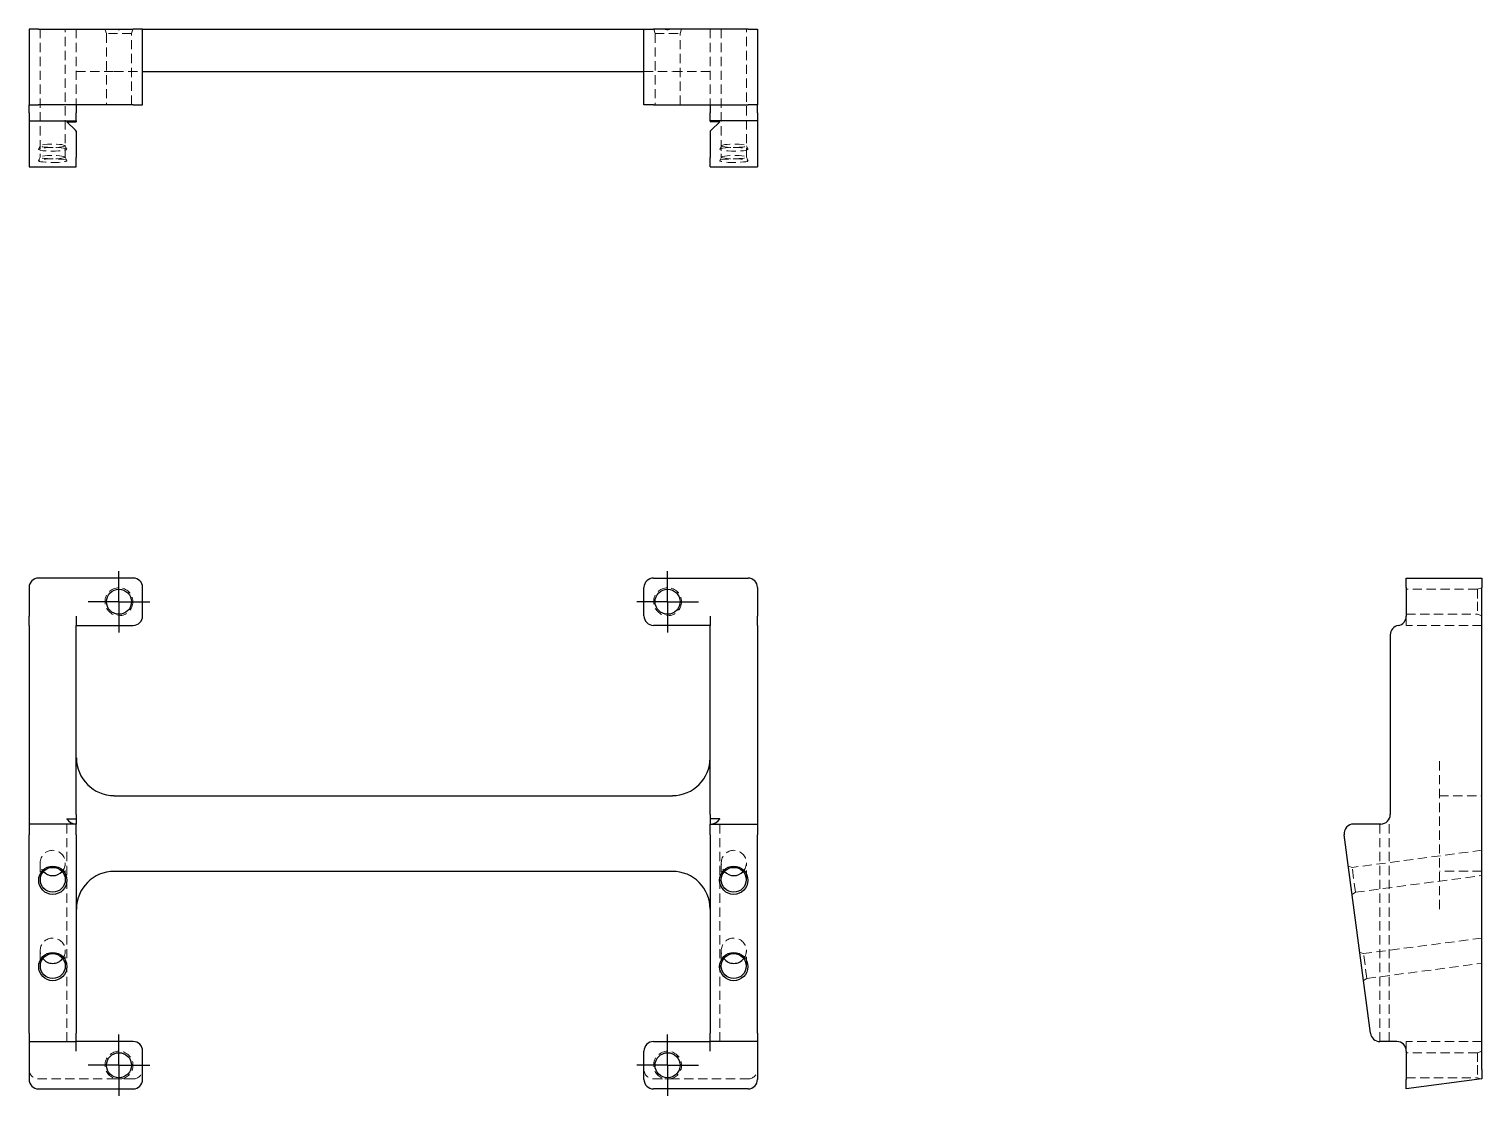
# Model space of a CAD drawing. Header units: millimetres. Extents: x 33 to 232, y 21 to 167.
import ezdxf

# ---------------------------------------------------------------- set-up
doc = ezdxf.new("R2010")
doc.units = ezdxf.units.MM
doc.linetypes.add('HIDDEN', pattern=[1.905, 1.27, -0.635])
doc.layers.add('10', color=7, linetype='Continuous')

# ---------------------------------------------------------------- blocks, each defined once
blk = doc.blocks.new('SW_CENTERMARKSYMBOL_0')
at = {"layer": '10', "color": 0}
for p, q in [((0, 2.5), (0, 4.22)), ((0, 0), (0, 2.5)), ((-2.5, 0), (-4.22, 0)), ((0, 0), (-2.5, 0)), ((0, 0), (0, -2.5)), ((0, 0), (2.5, 0)), ((2.5, 0), (4.22, 0)), ((0, -2.5), (0, -4.22))]:
    blk.add_line(p, q, dxfattribs=at)
blk = doc.blocks.new('SW_CENTERMARKSYMBOL_1')
at = {"layer": '10', "color": 0}
for p, q in [((0, 2.5), (0, 4.22)), ((0, 0), (0, 2.5)), ((-2.5, 0), (-4.22, 0)), ((0, 0), (-2.5, 0)), ((0, 0), (0, -2.5)), ((0, 0), (2.5, 0)), ((2.5, 0), (4.22, 0)), ((0, -2.5), (0, -4.22))]:
    blk.add_line(p, q, dxfattribs=at)
blk = doc.blocks.new('SW_CENTERMARKSYMBOL_2')
at = {"layer": '10', "color": 0}
for p, q in [((0, 2.5), (0, 4.22)), ((0, 0), (0, 2.5)), ((-2.5, 0), (-4.22, 0)), ((0, 0), (-2.5, 0)), ((0, 0), (0, -2.5)), ((0, 0), (2.5, 0)), ((2.5, 0), (4.22, 0)), ((0, -2.5), (0, -4.22))]:
    blk.add_line(p, q, dxfattribs=at)
blk = doc.blocks.new('SW_CENTERMARKSYMBOL_3')
at = {"layer": '10', "color": 0}
for p, q in [((0, 2.5), (0, 4.22)), ((0, 0), (0, 2.5)), ((-2.5, 0), (-4.22, 0)), ((0, 0), (-2.5, 0)), ((0, 0), (0, -2.5)), ((0, 0), (2.5, 0)), ((2.5, 0), (4.22, 0)), ((0, -2.5), (0, -4.22))]:
    blk.add_line(p, q, dxfattribs=at)

msp = doc.modelspace()

# ---------------------------------------------------------------- linework, layer by layer
at = {"color": 7, "linetype": 'Continuous', "lineweight": 25}
for p, q in [((33, 167.45), (33, 157.06)), ((34.3, 167.45), (33, 167.45)), ((34.3, 167.45), (47.29, 167.45)), ((48.58, 167.45), (47.29, 167.45)), ((48.58, 157.06), (48.58, 167.45)), ((48.58, 167.45), (117.42, 167.45)), ((117.42, 157.06), (117.42, 167.45)), ((117.42, 167.45), (118.71, 167.45)), ((131.7, 167.45), (118.71, 167.45)), ((131.7, 167.45), (133, 167.45)), ((133, 167.45), (133, 157.06)), ((48.58, 161.61), (117.42, 161.61)), ((33, 157.06), (34.3, 157.06)), ((33, 155.96), (33, 157.06)), ((33, 155.96), (33, 154.86)), ((47.29, 157.06), (34.3, 157.06)), ((39.49, 157.06), (39.49, 155.96)), ((39.49, 154.86), (39.49, 155.96)), ((47.29, 157.06), (48.58, 157.06)), ((118.71, 157.06), (117.42, 157.06)), ((118.71, 157.06), (131.7, 157.06)), ((126.51, 157.06), (126.51, 155.96)), ((126.51, 154.86), (126.51, 155.96)), ((133, 157.06), (131.7, 157.06)), ((133, 155.96), (133, 157.06)), ((133, 155.96), (133, 154.86)), ((33, 154.86), (39.49, 154.86)), ((38.19, 154.73), (39.49, 154.73)), ((38.19, 154.73), (39.36, 153.56)), ((39.49, 154.86), (39.49, 154.73)), ((133, 154.86), (126.51, 154.86)), ((126.51, 154.86), (126.51, 154.73)), ((127.81, 154.73), (126.51, 154.73)), ((127.81, 154.73), (126.64, 153.56)), ((33, 153.56), (33, 149.84)), ((39.49, 153.43), (39.36, 153.56)), ((39.49, 153.43), (39.49, 149.84)), ((126.51, 153.43), (126.64, 153.56)), ((126.51, 153.43), (126.51, 149.84)), ((133, 153.56), (133, 149.84)), ((39.49, 148.55), (39.49, 149.84)), ((126.51, 148.55), (126.51, 149.84)), ((33, 148.55), (39.49, 148.55)), ((126.51, 148.55), (133, 148.55)), ((47.29, 92.06), (34.3, 92.06)), ((118.71, 92.06), (131.7, 92.06)), ((222.06, 92.06), (232.45, 92.06)), ((222.06, 90.77), (222.06, 92.06)), ((232.45, 92.06), (232.45, 90.77)), ((33, 90.77), (33, 86.84)), ((48.58, 86.87), (48.58, 90.77)), ((117.42, 86.87), (117.42, 90.77)), ((133, 90.77), (133, 86.84)), ((222.06, 90.77), (222.06, 86.84)), ((232.45, 24.61), (232.45, 90.77)), ((33, 85.56), (33, 86.84)), ((39.49, 86.84), (39.49, 85.56)), ((126.51, 86.84), (126.51, 85.56)), ((133, 85.56), (133, 86.84)), ((33, 85.56), (33, 84.27)), ((33, 84.27), (33, 59.6)), ((39.49, 85.57), (47.29, 85.57)), ((39.49, 84.27), (39.49, 85.56)), ((39.49, 59.6), (39.49, 84.27)), ((126.51, 85.57), (118.71, 85.57)), ((126.51, 84.27), (126.51, 85.56)), ((126.51, 59.6), (126.51, 84.27)), ((133, 85.56), (133, 84.27)), ((133, 84.27), (133, 59.6)), ((219.86, 84.27), (219.86, 59.6)), ((44.69, 62.19), (121.31, 62.19)), ((39.49, 58.3), (33, 58.3)), ((38.19, 59.03), (39.49, 59.03)), ((39.49, 59.6), (39.49, 59.03)), ((39.49, 59.03), (39.49, 58.3)), ((39.49, 56.83), (39.49, 58.3)), ((126.51, 59.6), (126.51, 59.03)), ((127.81, 59.03), (126.51, 59.03)), ((126.51, 59.03), (126.51, 58.3)), ((126.51, 56.83), (126.51, 58.3)), ((126.51, 58.3), (133, 58.3)), ((218.56, 58.3), (214.84, 58.3)), ((33, 29.56), (33, 56.83)), ((39.49, 56.83), (39.49, 29.56)), ((126.51, 56.83), (126.51, 29.56)), ((133, 29.56), (133, 56.83)), ((217.15, 29.56), (213.56, 56.83)), ((44.69, 51.81), (121.31, 51.81)), ((33, 28.43), (39.49, 28.43)), ((33, 28.43), (33, 27.13)), ((39.49, 28.43), (39.49, 29.56)), ((39.49, 28.43), (39.49, 28.43)), ((39.49, 28.43), (39.49, 28.43)), ((39.49, 27.13), (39.49, 28.43)), ((47.29, 28.43), (39.49, 28.43)), ((118.71, 28.43), (126.51, 28.43)), ((126.51, 28.43), (126.51, 29.56)), ((133, 28.43), (126.51, 28.43)), ((126.51, 28.43), (126.51, 28.43)), ((126.51, 28.43), (126.51, 28.43)), ((126.51, 27.13), (126.51, 28.43)), ((133, 28.43), (133, 27.13)), ((220.77, 28.43), (218.43, 28.43)), ((33, 27.13), (33, 23.24)), ((48.58, 23.24), (48.58, 27.13)), ((117.42, 23.24), (117.42, 27.13)), ((133, 27.13), (133, 23.24)), ((222.06, 27.13), (222.06, 23.24)), ((232.45, 24.61), (232.45, 23.3)), ((232.45, 23.3), (222.06, 21.94)), ((222.06, 21.94), (222.06, 23.24)), ((34.3, 21.94), (47.29, 21.94)), ((131.7, 21.94), (118.71, 21.94))]:
    msp.add_line(p, q, dxfattribs=at)
at = {"color": 7, "linetype": 'HIDDEN', "lineweight": 18}
for p, q in [((34.53, 167.45), (34.53, 149.86)), ((37.97, 149.86), (37.97, 167.45)), ((39.49, 167.45), (39.49, 157.06)), ((43.42, 167.45), (43.62, 166.84)), ((47.06, 166.84), (43.62, 166.84)), ((43.62, 166.84), (43.62, 157.06)), ((47.06, 166.84), (47.25, 167.45)), ((47.06, 157.06), (47.06, 166.84)), ((118.75, 167.45), (118.94, 166.84)), ((118.94, 166.84), (122.38, 166.84)), ((118.94, 166.84), (118.94, 157.06)), ((122.38, 166.84), (122.58, 167.45)), ((122.38, 157.06), (122.38, 166.84)), ((126.51, 167.45), (126.51, 157.06)), ((128.03, 167.45), (128.03, 149.86)), ((131.47, 149.86), (131.47, 167.45)), ((39.49, 161.61), (44.69, 161.61)), ((44.69, 161.61), (48.58, 161.61)), ((117.42, 161.61), (121.31, 161.61)), ((126.51, 161.61), (121.31, 161.61)), ((34.53, 151.44), (34.3, 150.96)), ((34.53, 149.88), (34.3, 149.4)), ((38.19, 150.96), (37.96, 151.44)), ((38.19, 149.4), (37.96, 149.88)), ((128.04, 151.44), (127.81, 150.96)), ((128.04, 149.88), (127.81, 149.4)), ((131.7, 150.96), (131.47, 151.44)), ((131.7, 149.4), (131.47, 149.88)), ((231.84, 90.54), (222.06, 90.54)), ((232.45, 90.73), (231.84, 90.54)), ((231.84, 90.54), (231.84, 88.82)), ((231.84, 88.82), (231.84, 87.1)), ((222.06, 87.1), (231.84, 87.1)), ((222.06, 86.84), (222.06, 85.57)), ((231.84, 87.1), (232.45, 86.9)), ((232.45, 85.57), (222.06, 85.57)), ((226.61, 46.61), (226.61, 67.39)), ((226.61, 62.19), (232.45, 62.19)), ((38.19, 28.43), (38.19, 59.03)), ((127.81, 28.43), (127.81, 59.03)), ((218.43, 28.43), (218.43, 58.3)), ((219.73, 28.43), (219.73, 59.03)), ((232.45, 54.69), (214.64, 52.34)), ((34.53, 52.95), (34.53, 50.64)), ((37.97, 50.64), (37.97, 52.95)), ((128.03, 52.95), (128.03, 50.64)), ((131.47, 50.64), (131.47, 52.95)), ((214.64, 52.34), (214.13, 52.51)), ((215.09, 48.93), (214.64, 52.34)), ((215.09, 48.93), (232.45, 51.22)), ((232.45, 51.81), (226.61, 51.81)), ((214.63, 48.64), (215.09, 48.93)), ((232.45, 42.64), (216.2, 40.5)), ((34.53, 40.9), (34.53, 38.79)), ((37.97, 38.79), (37.97, 40.9)), ((128.03, 40.9), (128.03, 38.79)), ((131.47, 38.79), (131.47, 40.9)), ((216.2, 40.5), (215.69, 40.66)), ((216.65, 37.09), (216.2, 40.5)), ((216.65, 37.09), (232.45, 39.17)), ((216.19, 36.8), (216.65, 37.09)), ((222.06, 28.43), (222.06, 27.13)), ((232.45, 28.43), (222.06, 28.43)), ((231.84, 26.9), (222.06, 26.9)), ((232.45, 27.1), (231.84, 26.9)), ((231.84, 26.9), (231.84, 25.18)), ((231.84, 25.18), (231.84, 23.46)), ((44.96, 23.3), (34.3, 23.3)), ((47.29, 23.3), (45.71, 23.3)), ((118.71, 23.3), (120.29, 23.3)), ((121.04, 23.3), (131.7, 23.3)), ((222.06, 23.46), (231.84, 23.46)), ((231.84, 23.46), (232.41, 23.28))]:
    msp.add_line(p, q, dxfattribs=at)
at = {"color": 7, "linetype": 'Continuous', "lineweight": 25, "flags": 128}
for points in [[(33, 154.86), (33, 154.83), (33, 154.76), (33, 154.64), (33, 154.48), (33, 154.28), (33, 154.06), (33, 153.81), (33, 153.56)], [(133, 154.86), (133, 154.83), (133, 154.76), (133, 154.64), (133, 154.48), (133, 154.28), (133, 154.06), (133, 153.81), (133, 153.56)], [(33, 149.84), (33, 149.57), (33, 149.31), (33, 149.07), (33, 148.87), (33, 148.71), (33, 148.6), (33, 148.55), (33, 148.55)], [(133, 149.84), (133, 149.57), (133, 149.31), (133, 149.07), (133, 148.87), (133, 148.71), (133, 148.6), (133, 148.55), (133, 148.55)], [(33, 59.6), (33, 59.34), (33, 59.1), (33, 58.88), (33, 58.68), (33, 58.52), (33, 58.4), (33, 58.32), (33, 58.3)], [(33, 58.3), (33, 58.27), (33, 58.18), (33, 58.04), (33, 57.86), (33, 57.63), (33, 57.38), (33, 57.11), (33, 56.83)], [(133, 59.6), (133, 59.34), (133, 59.1), (133, 58.88), (133, 58.68), (133, 58.52), (133, 58.4), (133, 58.32), (133, 58.3)], [(133, 58.3), (133, 58.27), (133, 58.18), (133, 58.04), (133, 57.86), (133, 57.63), (133, 57.38), (133, 57.11), (133, 56.83)], [(33, 29.56), (33, 29.33), (33, 29.12), (33, 28.92), (33, 28.75), (33, 28.61), (33, 28.51), (33, 28.45), (33, 28.43)], [(133, 29.56), (133, 29.33), (133, 29.12), (133, 28.92), (133, 28.75), (133, 28.61), (133, 28.51), (133, 28.45), (133, 28.43)]]:
    msp.add_lwpolyline(points, dxfattribs=at)
at = {"color": 7, "linetype": 'HIDDEN', "lineweight": 18, "flags": 128}
for points in [[(37.97, 151.42), (37.91, 151.48), (37.75, 151.53), (37.5, 151.58), (37.17, 151.61), (36.78, 151.64), (36.35, 151.65), (35.92, 151.64), (35.51, 151.63), (35.15, 151.6), (34.85, 151.56), (34.65, 151.51), (34.54, 151.45), (34.54, 151.39), (34.65, 151.34), (34.85, 151.29), (35.15, 151.25), (35.51, 151.22), (35.92, 151.2), (36.35, 151.2), (36.78, 151.21), (37.17, 151.23), (37.5, 151.27), (37.75, 151.31), (37.91, 151.37), (37.97, 151.42)], [(128.03, 151.42), (128.09, 151.48), (128.25, 151.53), (128.5, 151.58), (128.83, 151.61), (129.22, 151.64), (129.65, 151.65), (130.08, 151.64), (130.49, 151.63), (130.85, 151.6), (131.15, 151.56), (131.35, 151.51), (131.46, 151.45), (131.46, 151.39), (131.35, 151.34), (131.15, 151.29), (130.85, 151.25), (130.49, 151.22), (130.08, 151.2), (129.65, 151.2), (129.22, 151.21), (128.83, 151.23), (128.5, 151.27), (128.25, 151.31), (128.09, 151.37), (128.03, 151.42)], [(38.19, 150.94), (38.14, 151), (37.99, 151.05), (37.74, 151.1), (37.41, 151.14), (37.02, 151.17), (36.59, 151.19), (36.13, 151.19), (35.69, 151.18), (35.27, 151.16), (34.91, 151.12), (34.62, 151.08), (34.42, 151.03), (34.31, 150.97), (34.31, 150.91), (34.42, 150.85), (34.62, 150.8), (34.91, 150.75), (35.27, 150.72), (35.69, 150.7), (36.13, 150.69), (36.59, 150.69), (37.02, 150.71), (37.41, 150.74), (37.74, 150.78), (37.99, 150.83), (38.14, 150.88), (38.19, 150.94)], [(38.19, 149.38), (38.14, 149.44), (37.99, 149.49), (37.74, 149.54), (37.41, 149.58), (37.02, 149.61), (36.59, 149.63), (36.13, 149.63), (35.69, 149.62), (35.27, 149.6), (34.91, 149.57), (34.62, 149.52), (34.42, 149.47), (34.31, 149.41), (34.31, 149.35), (34.42, 149.29), (34.62, 149.24), (34.91, 149.2), (35.27, 149.16), (35.69, 149.14), (36.13, 149.13), (36.59, 149.13), (37.02, 149.15), (37.41, 149.18), (37.74, 149.22), (37.99, 149.27), (38.14, 149.32), (38.19, 149.38)], [(37.97, 149.86), (37.91, 149.92), (37.75, 149.97), (37.5, 150.02), (37.17, 150.05), (36.78, 150.08), (36.35, 150.09), (35.92, 150.08), (35.51, 150.07), (35.15, 150.04), (34.85, 150), (34.65, 149.95), (34.54, 149.89), (34.54, 149.84), (34.65, 149.78), (34.85, 149.73), (35.15, 149.69), (35.51, 149.66), (35.92, 149.64), (36.35, 149.64), (36.78, 149.65), (37.17, 149.67), (37.5, 149.71), (37.75, 149.76), (37.91, 149.81), (37.97, 149.86)], [(127.81, 150.94), (127.86, 151), (128.01, 151.05), (128.26, 151.1), (128.59, 151.14), (128.98, 151.17), (129.41, 151.19), (129.87, 151.19), (130.31, 151.18), (130.73, 151.16), (131.09, 151.12), (131.38, 151.08), (131.58, 151.03), (131.69, 150.97), (131.69, 150.91), (131.58, 150.85), (131.38, 150.8), (131.09, 150.75), (130.73, 150.72), (130.31, 150.7), (129.87, 150.69), (129.41, 150.69), (128.98, 150.71), (128.59, 150.74), (128.26, 150.78), (128.01, 150.83), (127.86, 150.88), (127.81, 150.94)], [(127.81, 149.38), (127.86, 149.44), (128.01, 149.49), (128.26, 149.54), (128.59, 149.58), (128.98, 149.61), (129.41, 149.63), (129.87, 149.63), (130.31, 149.62), (130.73, 149.6), (131.09, 149.57), (131.38, 149.52), (131.58, 149.47), (131.69, 149.41), (131.69, 149.35), (131.58, 149.29), (131.38, 149.24), (131.09, 149.2), (130.73, 149.16), (130.31, 149.14), (129.87, 149.13), (129.41, 149.13), (128.98, 149.15), (128.59, 149.18), (128.26, 149.22), (128.01, 149.27), (127.86, 149.32), (127.81, 149.38)], [(128.03, 149.86), (128.09, 149.92), (128.25, 149.97), (128.5, 150.02), (128.83, 150.05), (129.22, 150.08), (129.65, 150.09), (130.08, 150.08), (130.49, 150.07), (130.85, 150.04), (131.15, 150), (131.35, 149.95), (131.46, 149.89), (131.46, 149.84), (131.35, 149.78), (131.15, 149.73), (130.85, 149.69), (130.49, 149.66), (130.08, 149.64), (129.65, 149.64), (129.22, 149.65), (128.83, 149.67), (128.5, 149.71), (128.25, 149.76), (128.09, 149.81), (128.03, 149.86)]]:
    msp.add_lwpolyline(points, dxfattribs=at)
at = {"color": 7, "linetype": 'HIDDEN', "lineweight": 18}
for centre in [(45.34, 88.82), (120.66, 88.82)]:
    msp.add_circle(centre, 1.92, dxfattribs=at)
at = {"color": 7, "linetype": 'Continuous', "lineweight": 25}
for centre, radius in [((45.34, 88.82), 1.72), ((120.66, 88.82), 1.72), ((36.26, 50.57), 1.94), ((36.26, 50.64), 1.71), ((129.74, 50.57), 1.94), ((129.74, 50.64), 1.71), ((36.26, 38.73), 1.94), ((36.26, 38.79), 1.71), ((129.74, 38.73), 1.94), ((129.74, 38.79), 1.71), ((45.34, 25.18), 1.72), ((120.66, 25.18), 1.72)]:
    msp.add_circle(centre, radius, dxfattribs=at)
for centre, radius, start, end in [((34.3, 90.77), 1.3, 90, 180), ((47.29, 90.77), 1.3, 0, 90), ((118.71, 90.77), 1.3, 90, 180), ((131.7, 90.77), 1.3, 0, 90), ((47.29, 86.87), 1.3, 270, 0), ((118.71, 86.87), 1.3, 180, 270), ((220.77, 86.84), 1.3, 278.6269, 0), ((221.16, 84.27), 1.3, 98.6269, 180), ((44.69, 67.39), 5.19, 180, 270), ((121.31, 67.39), 5.19, 270, 0), ((39.36, 59.6), 1.3, 205.8419, 270), ((126.64, 59.6), 1.3, 270, 334.1581), ((214.84, 57), 1.3, 90, 187.5), ((218.56, 59.6), 1.3, 270, 0), ((44.69, 46.61), 5.19, 90, 180), ((121.31, 46.61), 5.19, 0, 90), ((39.49, 29.73), 1.3, 270, 270.2856), ((47.29, 27.13), 1.3, 0, 90), ((118.71, 27.13), 1.3, 90, 180), ((126.51, 29.73), 1.3, 269.7144, 270), ((218.43, 29.73), 1.3, 187.5, 270), ((220.77, 27.13), 1.3, 0, 90)]:
    msp.add_arc(centre, radius, start, end, dxfattribs=at)
at = {"color": 7, "linetype": 'HIDDEN', "lineweight": 18}
for centre in [(45.34, 25.18), (120.66, 25.18)]:
    msp.add_arc(centre, 1.92, 281.2257, 258.7743, dxfattribs=at)
for centre, major_axis, start_param, end_param in [((36.25, 52.95), (0, -1.74), 0.832686, 5.4505), ((129.75, 52.95), (0, -1.74), 0.832686, 5.4505), ((36.25, 40.9), (0, -1.74), 0.910646, 5.37254), ((129.75, 40.9), (0, -1.74), 0.910646, 5.37254), ((34.3, 24.61), (0, -1.31), 4.712389, 6.283185), ((47.29, 24.61), (0, -1.31), 0, 1.570796), ((118.71, 24.61), (0, -1.31), 4.712389, 6.283185), ((131.7, 24.61), (0, -1.31), 0, 1.570796)]:
    msp.add_ellipse(centre, major_axis=major_axis, ratio=0.991445, start_param=start_param, end_param=end_param, dxfattribs=at)
at = {"color": 7, "linetype": 'Continuous', "lineweight": 25}
for centre, major_axis, start_param, end_param in [((36.25, 52.95), (0, -1.74), 5.4505, 6.283185), ((36.25, 52.95), (0, -1.74), 0, 0.832686), ((129.75, 52.95), (0, -1.74), 5.4505, 6.283185), ((129.75, 52.95), (0, -1.74), 0, 0.832686), ((36.25, 40.9), (0, -1.74), 5.37254, 6.283185), ((36.25, 40.9), (0, -1.74), 0, 0.910646), ((129.75, 40.9), (0, -1.74), 5.37254, 6.283185), ((129.75, 40.9), (0, -1.74), 0, 0.910646), ((34.3, 23.24), (0, -1.31), 4.712389, 6.283185), ((47.29, 23.24), (0, -1.31), 0, 1.570796), ((118.71, 23.24), (0, -1.31), 4.712389, 6.283185), ((131.7, 23.24), (0, -1.31), 0, 1.570796)]:
    msp.add_ellipse(centre, major_axis=major_axis, ratio=0.991445, start_param=start_param, end_param=end_param, dxfattribs=at)
at = {"color": 7, "linetype": 'HIDDEN', "lineweight": 18}
for points in [[(45.71, 167.45), (45.46, 167.34), (45.22, 167.34), (44.96, 167.45)], [(120.29, 167.45), (120.54, 167.34), (120.78, 167.34), (121.04, 167.45)], [(45.71, 23.3), (45.46, 23.29), (45.22, 23.29), (44.96, 23.3)], [(120.29, 23.3), (120.54, 23.29), (120.78, 23.29), (121.04, 23.3)]]:
    msp.add_open_spline(points, degree=3, dxfattribs=at)

# ---------------------------------------------------------------- block references
at = {"layer": '10'}
for name, p in [('SW_CENTERMARKSYMBOL_0', (45.34, 88.82)), ('SW_CENTERMARKSYMBOL_2', (120.66, 88.82)), ('SW_CENTERMARKSYMBOL_1', (45.34, 25.18)), ('SW_CENTERMARKSYMBOL_3', (120.66, 25.18))]:
    msp.add_blockref(name, p, dxfattribs=at)

doc.saveas('drawing.dxf')
